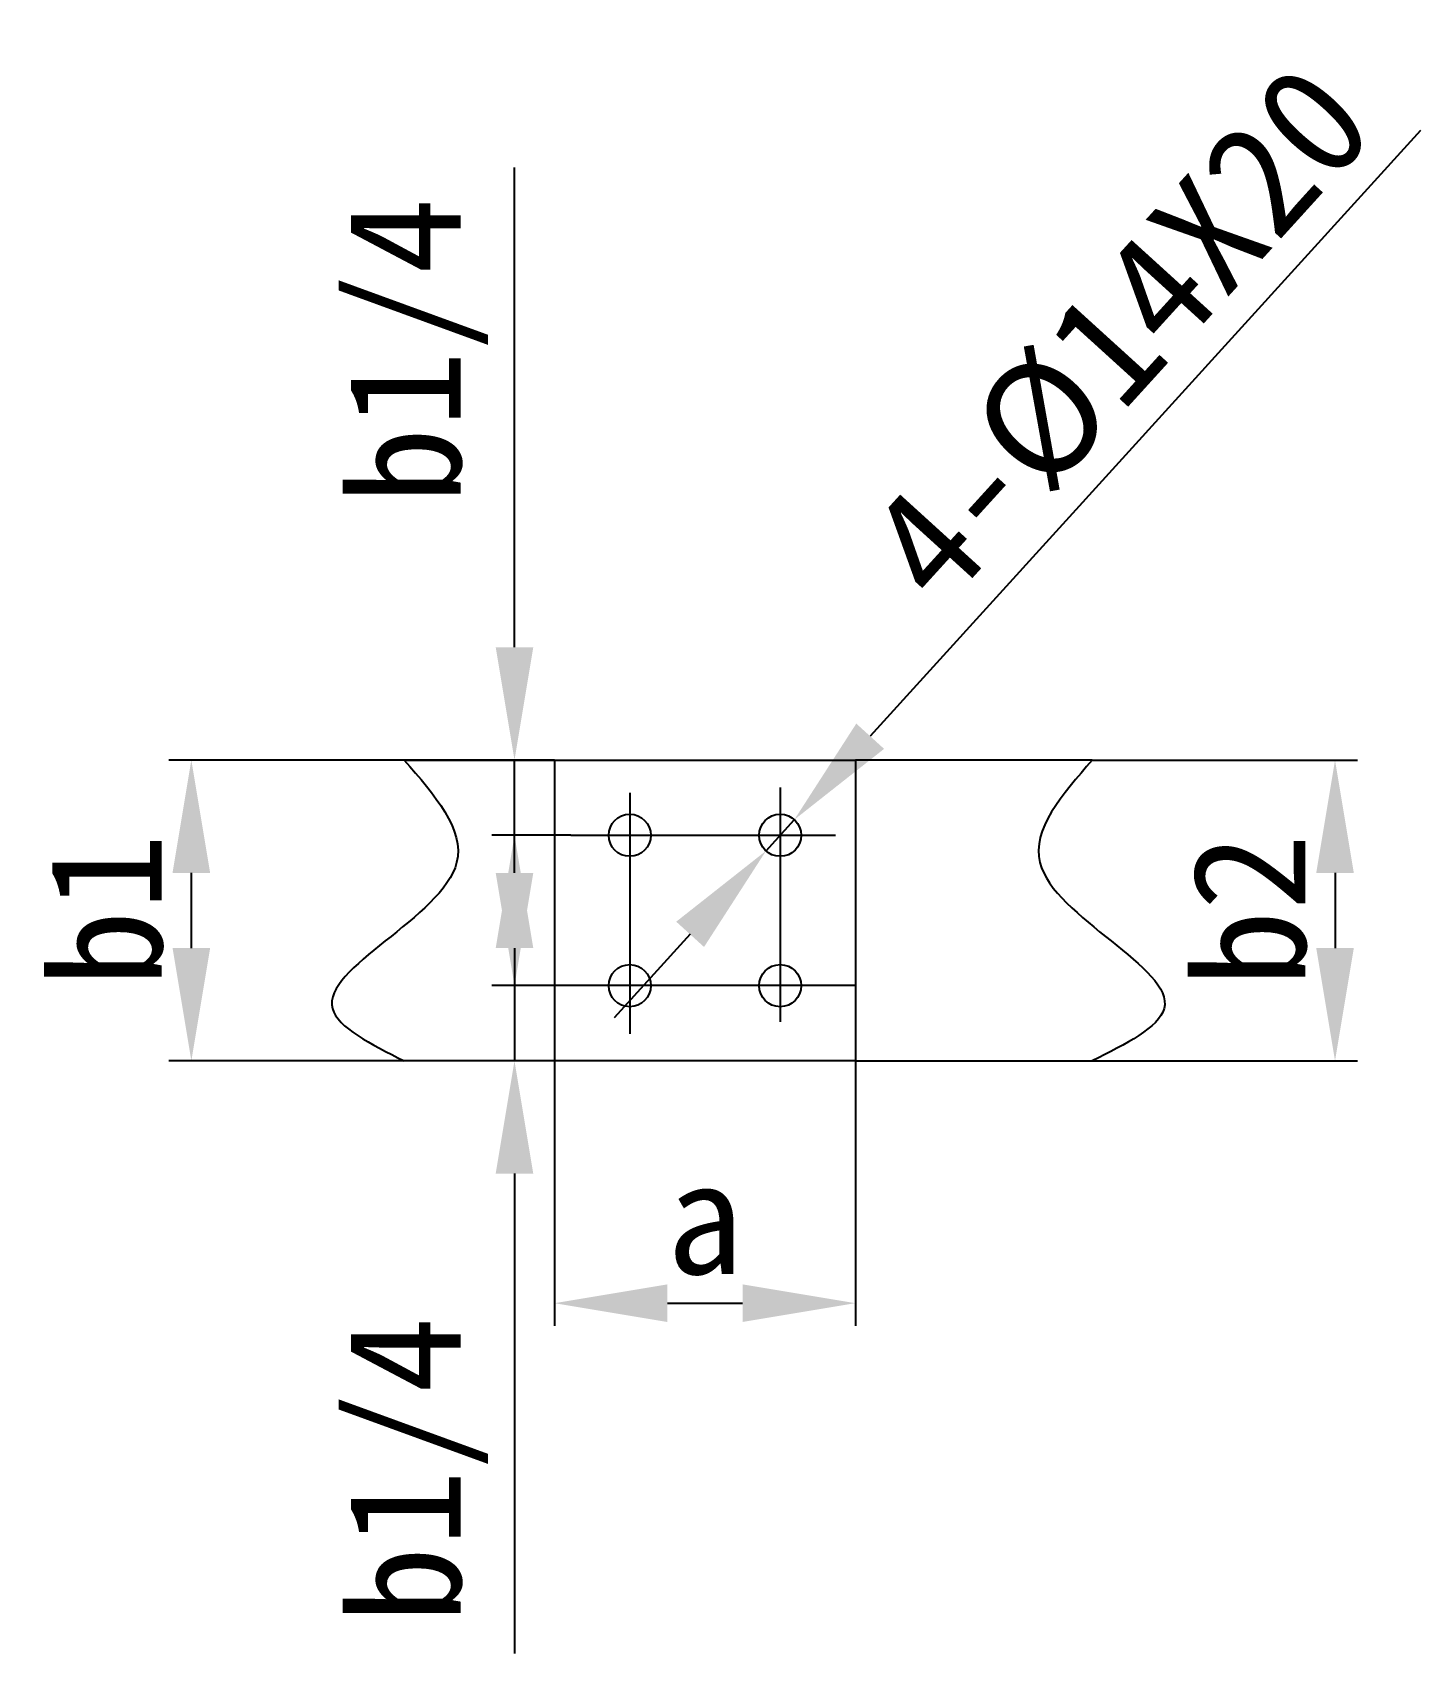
# Model space of a CAD drawing. Header units: millimetres. Extents: x 574498 to 1170950, y -60215 to -53982.
# Drawn here: x 1170489 to 1170950, y -58176 to -57637 of the extents above.
import ezdxf

# ---------------------------------------------------------------- set-up
doc = ezdxf.new("R2010")
doc.units = ezdxf.units.MM
doc.layers.add('01', color=7, linetype='Continuous')
doc.styles.get("Standard").update_dxf_attribs({"font": ''})
doc.styles.get('Standard').set_extended_font_data('NSimSun')
doc.dimstyles.new('ISO-25', dxfattribs={"dimtxt": 2.5, "dimasz": 2.5, "dimexe": 1.25, "dimexo": 0.625, "dimtad": 1, "dimtxsty": 'Standard', "dimcen": 2.5, "dimadec": 0, "dimazin": 0, "dimtfac": 1, "dimtmove": 0, "dimatfit": 3, "dimfxl": 1, "dimarcsym": 0})

# ---------------------------------------------------------------- blocks, each defined once
blk = doc.blocks.new('*D274')
at = {"layer": '01', "color": 0, "lineweight": -2}
for p, q in [((1170662.53, -57878.51), (1170534.27, -57878.51)), ((1170541.77, -57941.01), (1170541.77, -57916.01)), ((1170662.53, -57978.51), (1170534.27, -57978.51))]:
    blk.add_line(p, q, dxfattribs=at)
at = {"layer": '01', "color": 0}
for points in [[(1170535.52, -57916.01), (1170548.02, -57916.01), (1170541.77, -57878.51)], [(1170535.52, -57941.01), (1170548.02, -57941.01), (1170541.77, -57978.51)]]:
    blk.add_solid(points, dxfattribs=at)
at = {"layer": 'Defpoints', "color": 0}
for p in [(1170541.77, -57878.51), (1170662.53, -57878.51), (1170662.53, -57978.51)]:
    blk.add_point(p, dxfattribs=at)
at = {"layer": '01', "color": 0, "insert": (1170513.55, -57928.51), "char_height": 37.5, "attachment_point": 5, "rotation": 90}
blk.add_mtext('b1', dxfattribs=at)
blk = doc.blocks.new('*D269')
at = {"layer": '01', "color": 0, "lineweight": -2}
for p, q in [((1170841.32, -57878.51), (1170929.51, -57878.51)), ((1170922.01, -57916.01), (1170922.01, -57941.01)), ((1170841.32, -57978.51), (1170929.51, -57978.51))]:
    blk.add_line(p, q, dxfattribs=at)
at = {"layer": '01', "color": 0}
for points in [[(1170915.76, -57916.01), (1170928.26, -57916.01), (1170922.01, -57878.51)], [(1170915.76, -57941.01), (1170928.26, -57941.01), (1170922.01, -57978.51)]]:
    blk.add_solid(points, dxfattribs=at)
at = {"layer": 'Defpoints', "color": 0}
for p in [(1170841.32, -57878.51), (1170841.32, -57978.51), (1170922.01, -57978.51)]:
    blk.add_point(p, dxfattribs=at)
at = {"layer": '01', "color": 0, "insert": (1170893.78, -57928.51), "char_height": 37.5, "attachment_point": 5, "rotation": 90}
blk.add_mtext('b2', dxfattribs=at)
blk = doc.blocks.new('*D270')
at = {"layer": '01', "color": 0, "lineweight": -2}
for p, q in [((1170662.53, -57978.51), (1170662.53, -58066.59)), ((1170762.53, -57978.51), (1170762.53, -58066.59)), ((1170700.03, -58059.09), (1170725.03, -58059.09))]:
    blk.add_line(p, q, dxfattribs=at)
at = {"layer": '01', "color": 0}
for points in [[(1170700.03, -58052.84), (1170700.03, -58065.34), (1170662.53, -58059.09)], [(1170725.03, -58052.84), (1170725.03, -58065.34), (1170762.53, -58059.09)]]:
    blk.add_solid(points, dxfattribs=at)
at = {"layer": 'Defpoints', "color": 0}
for p in [(1170662.53, -57978.51), (1170762.53, -57978.51), (1170762.53, -58059.09)]:
    blk.add_point(p, dxfattribs=at)
at = {"layer": '01', "color": 0, "insert": (1170712.53, -58030.96), "char_height": 37.5, "attachment_point": 5}
blk.add_mtext('a', dxfattribs=at)
blk = doc.blocks.new('*D271')
at = {"layer": '01', "color": 0, "lineweight": -2}
for p, q in [((1170649.21, -57841.01), (1170649.21, -57681.43)), ((1170662.53, -57878.51), (1170641.71, -57878.51)), ((1170649.21, -57903.51), (1170649.21, -57878.51)), ((1170667.91, -57903.51), (1170641.71, -57903.51)), ((1170649.21, -57941.01), (1170649.21, -57978.51))]:
    blk.add_line(p, q, dxfattribs=at)
at = {"layer": '01', "color": 0}
for points in [[(1170642.96, -57841.01), (1170655.46, -57841.01), (1170649.21, -57878.51)], [(1170642.96, -57941.01), (1170655.46, -57941.01), (1170649.21, -57903.51)]]:
    blk.add_solid(points, dxfattribs=at)
at = {"layer": 'Defpoints', "color": 0}
for p in [(1170649.21, -57878.51), (1170662.53, -57878.51), (1170667.91, -57903.51)]:
    blk.add_point(p, dxfattribs=at)
at = {"layer": '01', "color": 0, "insert": (1170617.13, -57742.47), "char_height": 37.5, "attachment_point": 5, "rotation": 90}
blk.add_mtext('b1/4', dxfattribs=at)
blk = doc.blocks.new('*D272')
at = {"layer": '01', "color": 0, "lineweight": -2}
for p, q in [((1170649.21, -57916.01), (1170649.21, -57878.51)), ((1170665.64, -57953.51), (1170641.71, -57953.51)), ((1170649.21, -57953.51), (1170649.21, -57978.51)), ((1170662.53, -57978.51), (1170641.71, -57978.51)), ((1170649.21, -58016.01), (1170649.21, -58175.59))]:
    blk.add_line(p, q, dxfattribs=at)
at = {"layer": '01', "color": 0}
for points in [[(1170642.96, -57916.01), (1170655.46, -57916.01), (1170649.21, -57953.51)], [(1170642.96, -58016.01), (1170655.46, -58016.01), (1170649.21, -57978.51)]]:
    blk.add_solid(points, dxfattribs=at)
at = {"layer": 'Defpoints', "color": 0}
for p in [(1170665.64, -57953.51), (1170649.21, -57978.51), (1170662.53, -57978.51)]:
    blk.add_point(p, dxfattribs=at)
at = {"layer": '01', "color": 0, "insert": (1170617.13, -58114.55), "char_height": 37.5, "attachment_point": 5, "rotation": 90}
blk.add_mtext('b1/4', dxfattribs=at)
blk = doc.blocks.new('*D273')
at = {"layer": '01', "color": 0, "lineweight": -2}
for p, q in [((1170950.45, -57669.22), (1170767.46, -57870.58)), ((1170732.83, -57908.69), (1170742.24, -57898.33)), ((1170707.61, -57936.44), (1170682.39, -57964.2))]:
    blk.add_line(p, q, dxfattribs=at)
at = {"layer": '01', "color": 0}
for points in [[(1170762.84, -57866.38), (1170772.09, -57874.78), (1170742.24, -57898.33)], [(1170702.98, -57932.24), (1170712.23, -57940.65), (1170732.83, -57908.69)]]:
    blk.add_solid(points, dxfattribs=at)
at = {"layer": 'Defpoints', "color": 0}
for p in [(1170742.24, -57898.33), (1170732.83, -57908.69)]:
    blk.add_point(p, dxfattribs=at)
at = {"layer": '01', "color": 0, "insert": (1170850.75, -57737.11), "char_height": 37.5, "attachment_point": 5, "rotation": 47.7366}
blk.add_mtext('4-%%C14X20', dxfattribs=at)

msp = doc.modelspace()

# ---------------------------------------------------------------- linework, layer by layer
at = {"layer": '01', "color": 4}
for p, q in [((1170612.53419, -57878.51142), (1170762.53419, -57878.51142)), ((1170662.53419, -57878.51142), (1170662.53419, -57978.51142)), ((1170762.53419, -57878.51142), (1170762.53419, -57978.51142)), ((1170841.31865, -57878.51142), (1170762.53419, -57878.51142)), ((1170687.53419, -57889.41888), (1170687.53419, -57969.53866)), ((1170737.53419, -57887.67598), (1170737.53419, -57965.52132)), ((1170667.91009, -57903.51142), (1170755.95724, -57903.51142)), ((1170762.53419, -57953.51142), (1170665.64156, -57953.51142)), ((1170762.53419, -57978.51142), (1170612.53419, -57978.51142)), ((1170762.53419, -57978.51142), (1170841.31865, -57978.51142))]:
    msp.add_line(p, q, dxfattribs=at)
for centre in [(1170687.53419, -57903.51142), (1170737.53419, -57903.51142), (1170687.53419, -57953.51142), (1170737.53419, -57953.51142)]:
    msp.add_circle(centre, 7, dxfattribs=at)
for points in [[(1170612.53419, -57878.51142), (1170629.97093, -57912.58871), (1170588.69114, -57961.13937), (1170612.53419, -57978.51142)], [(1170841.31865, -57878.51142), (1170823.88192, -57912.58871), (1170865.1617, -57961.13937), (1170841.31865, -57978.51142)]]:
    msp.add_spline(points, degree=3, dxfattribs=at)

# ---------------------------------------------------------------- dimensions: what is measured, and where the dimension line sits
dim = msp.add_diameter_dim_2p(p1=(1170732.82642, -57908.69185), p2=(1170742.24197, -57898.33099), text='4-%%C14X20', dimstyle='ISO-25', override={"dimscale": 15, "dimexe": 0.5, "dimexo": 0, "dimfxl": 200}, dxfattribs=at)
dim.commit()
dim.dimension.update_dxf_attribs({"geometry": '*D273', "text_midpoint": (1170850.75144, -57737.10818)})
for base, p1, p2, text, picture, middle in [((1170649.21475, -57878.51142), (1170667.91009, -57903.51142), (1170662.53419, -57878.51142), 'b1/4', '*D271', (1170617.13142, -57742.46975)), ((1170541.77457, -57878.51142), (1170662.53419, -57978.51142), (1170662.53419, -57878.51142), 'b1', '*D274', (1170513.5454, -57928.51142)), ((1170649.21475, -57978.51142), (1170665.64156, -57953.51142), (1170662.53419, -57978.51142), 'b1/4', '*D272', (1170617.13142, -58114.55309)), ((1170922.01171, -57978.51142), (1170841.31865, -57878.51142), (1170841.31865, -57978.51142), 'b2', '*D269', (1170893.78255, -57928.51142))]:
    dim = msp.add_linear_dim(base=base, p1=p1, p2=p2, angle=90, text=text, dimstyle='ISO-25', override={"dimscale": 15, "dimexe": 0.5, "dimexo": 0, "dimfxl": 200}, dxfattribs=at)
    dim.commit()
    dim.dimension.update_dxf_attribs({"geometry": picture, "text_midpoint": middle})
dim = msp.add_linear_dim(base=(1170762.53419, -58059.08611), p1=(1170662.53419, -57978.51142), p2=(1170762.53419, -57978.51142), text='a', dimstyle='ISO-25', override={"dimscale": 15, "dimexe": 0.5, "dimexo": 0, "dimfxl": 200}, dxfattribs=at)
dim.commit()
dim.dimension.update_dxf_attribs({"geometry": '*D270', "text_midpoint": (1170712.53419, -58030.96111)})

doc.saveas('drawing.dxf')
